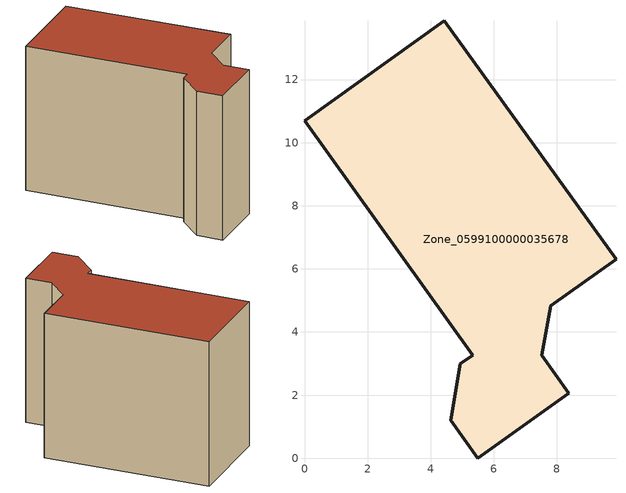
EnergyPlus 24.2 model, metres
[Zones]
Zone_0599100000035678
 floor ground (C_G): 7.8,4.83 7.52,3.26 8.38,2.06 5.49,0 4.64,1.2 4.94,2.99 5.33,3.26 0,10.69 4.43,13.86 9.87,6.31 z0
 wall outside (C_F): 7.52,3.26 7.8,4.83 9.87,6.31 4.43,13.86 0,10.69 5.33,3.26 4.94,2.99 4.64,1.2 5.49,0 8.38,2.06 7.52,3.26 z0:8.3
 roof outside (C_R): 7.8,4.83 9.87,6.31 4.43,13.86 0,10.69 5.33,3.26 4.94,2.99 4.64,1.2 5.49,0 8.38,2.06 7.52,3.26 z8.3
[BUILDING]
Pand.0599100000035678: North Axis=0; Terrain=City; Loads Convergence Tolerance Value=0.04; Temperature Convergence Tolerance Value=0.4; Solar Distribution=FullExterior; Maximum Number of Warmup Days=25; Minimum Number of Warmup Days=1
[Site:Location]
Rotterdam.The.Hague.AP_ZH_NLD Design_Conditions: Latitude=51.96; Longitude=4.45; Time Zone=1; Elevation=-4.5
[SITE:GROUNDTEMPERATURE:BUILDINGSURFACE]
18, 18, 18, 18, 18, 18, 18, 18, 18, 18, 18, 18
[MATERIAL] Thermal Absorptance=0.9; Solar Absorptance=0.7; Visible Absorptance=0.7
Name | Roughness | Thickness | Conductivity | Density | Specific Heat
G.TI.1975-1991 | MediumSmooth | 0.15 | 0.288461 | 540 | 1210
F.TI.1975-1991 | Rough | 0.3 | 0.230769 | 1920 | 840
R.TI.1975-1991 | MediumRough | 0.2 | 0.153846 | 1500 | 1000
[CONSTRUCTION]
C_G: G.TI.1975-1991
C_F: F.TI.1975-1991
C_R: R.TI.1975-1991
[ZONE]
Zone_0599100000035678: Type=1; Multiplier=1; Ceiling Height=Autocalculate; Volume=Autocalculate; Floor Area=autocalculate; Part of Total Floor Area=Yes
[ZONEINFILTRATION:DESIGNFLOWRATE]
Infil_Zone_0599100000035678: Zone or ZoneList or Space or SpaceList=Zone_0599100000035678; Schedule=AlwaysOn; Design Flow Rate Calculation Method=Flow/Area; Flow Rate per Floor Area=0.003; Constant Term Coefficient=1; Temperature Term Coefficient=0; Velocity Term Coefficient=0; Velocity Squared Term Coefficient=0
[HVACTEMPLATE:ZONE:IDEALLOADSAIRSYSTEM]
Zone_0599100000035678: Maximum Heating Supply Air Temperature=50; Minimum Cooling Supply Air Temperature=13; Maximum Heating Supply Air Humidity Ratio=0.0156; Minimum Cooling Supply Air Humidity Ratio=0.0077; Heating Limit=NoLimit; Cooling Limit=NoLimit; Dehumidification Control Type=ConstantSensibleHeatRatio; Cooling Sensible Heat Ratio=0.7; Dehumidification Setpoint=60; Humidification Control Type=None; Humidification Setpoint=30; Outdoor Air Method=None; Outdoor Air Flow Rate per Person=0.00944; Outdoor Air Flow Rate per Zone Floor Area=0; Outdoor Air Flow Rate per Zone=0; Demand Controlled Ventilation Type=None; Outdoor Air Economizer Type=NoEconomizer; Heat Recovery Type=None; Sensible Heat Recovery Effectiveness=0.7; Latent Heat Recovery Effectiveness=0.65
[ZONECONTROL:THERMOSTAT]
ThermostatControl_Zone_0599100000035678: Zone or ZoneList=Zone_0599100000035678; Control Type Schedule=DualSetpointControlType; Control 1=Thermostat_Zone_0599100000035678; Temperature Difference Between Cutout And Setpoint=0
[THERMOSTATSETPOINT:DUALSETPOINT]
Thermostat_Zone_0599100000035678: Heating Setpoint Temperature Schedule=HeatingSetpoint_Zone_0599100000035678; Cooling Setpoint Temperature Schedule=CoolingSetpoint_Zone_0599100000035678
[SCHEDULE:COMPACT]
HeatingSetpoint_Zone_0599100000035678: Through: 12/31, For: AllDays, Until: 24:00, 21
CoolingSetpoint_Zone_0599100000035678: Through: 12/31, For: AllDays, Until: 24:00, 24
DualSetpointControlType: Through: 12/31, For: AllDays, Until: 24:00, 4
AlwaysOn: Through: 12/31, For: AllDays, Until: 24:00, 1
